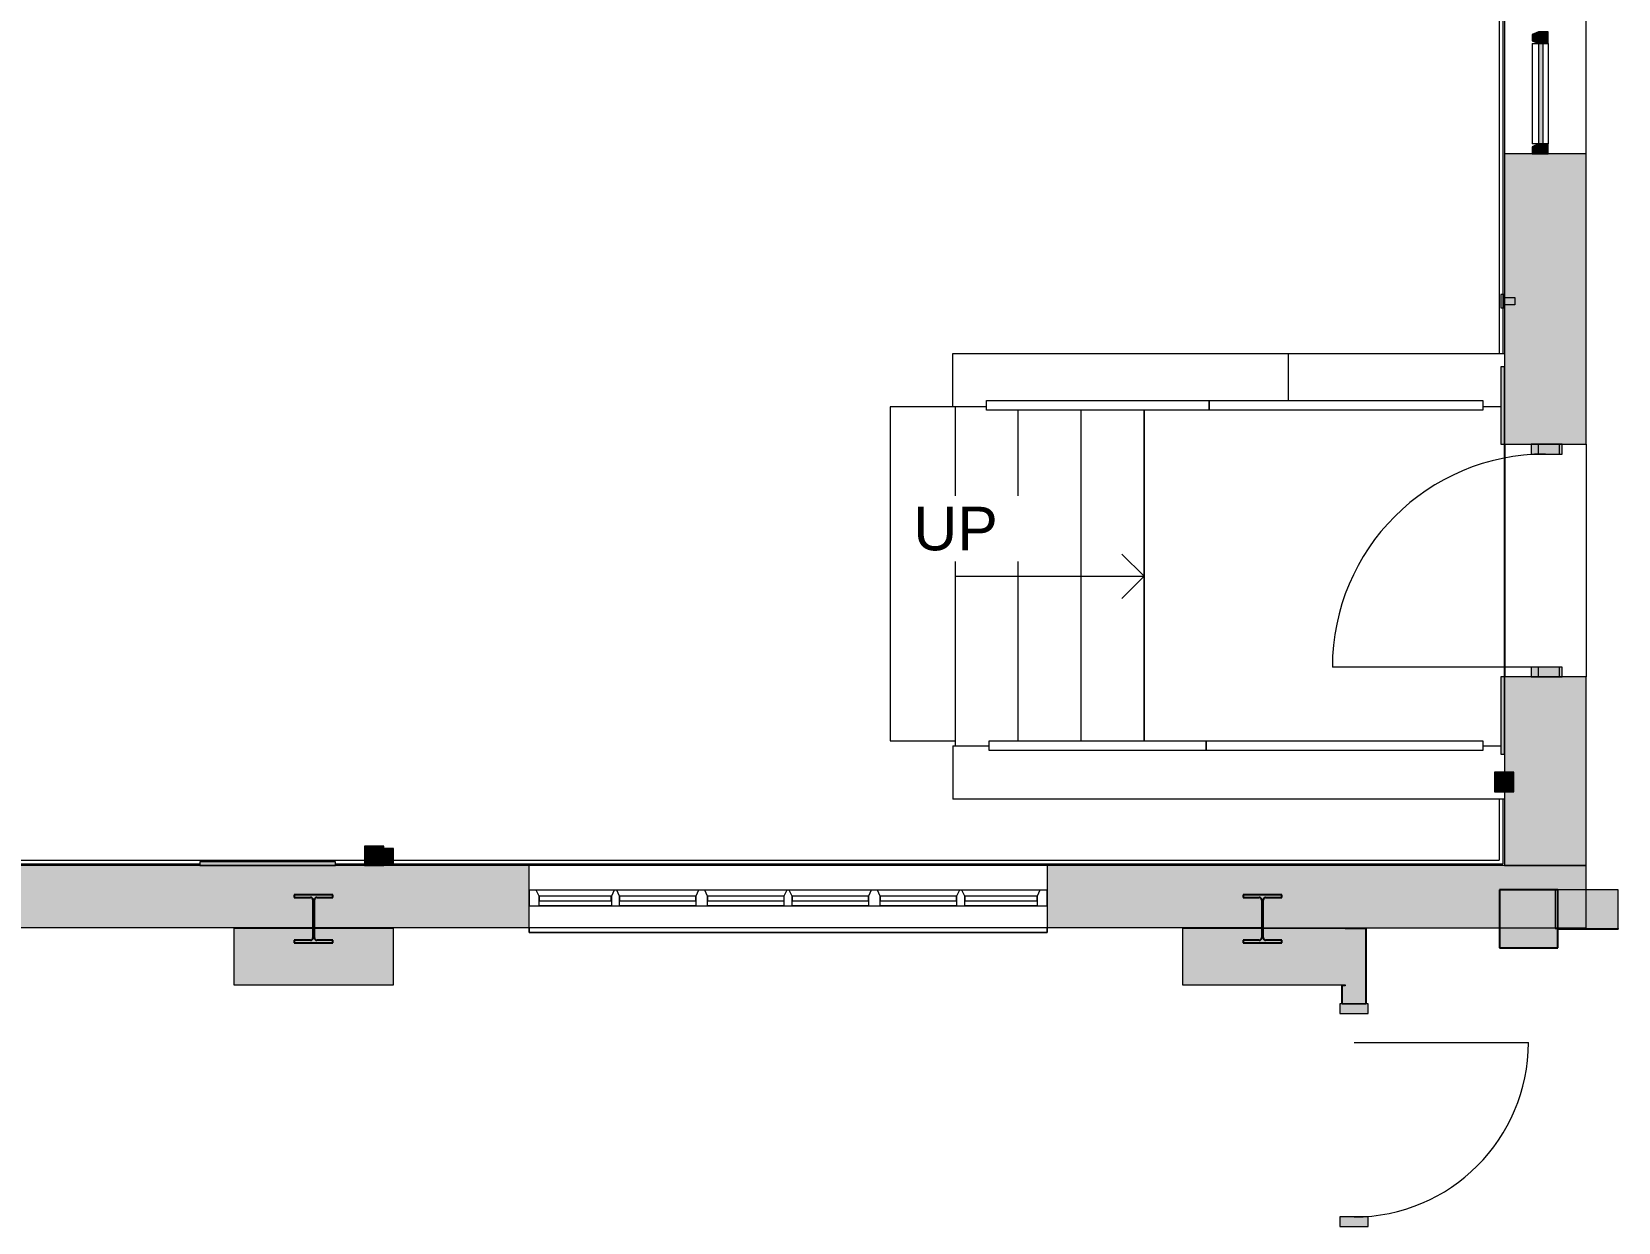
# Model space of a CAD drawing. Header units: inches. Extents: x -3803 to -1421, y -3454 to -210.
# Drawn here: x -3454.6 to -3126.9, y -2895.3 to -2649.4 of the extents above; entities that cross this region are included whole.
import ezdxf

# ---------------------------------------------------------------- set-up
doc = ezdxf.new("R2010")
doc.units = ezdxf.units.IN
doc.header["$MEASUREMENT"] = 0
for name, color, linetype, lineweight in [('A-DOOR', 31, 'Continuous', 13), ('A-FLOR', 192, 'Continuous', 13), ('A-GENM', 13, 'Continuous', 9), ('A-GLAZ-CURT', 52, 'Continuous', 13), ('A-GLAZ-CWMG', 51, 'Continuous', 13), ('A-WALL', 113, 'Continuous', 13), ('A-WALL-PATT', 111, 'Continuous', 13), ('E-SERT', 181, 'Continuous', 13), ('I-WALL', 2, 'Continuous', 13), ('Q-CASE', 31, 'Continuous', 13), ('S-COLS', 52, 'Continuous', 13), ('S-STRS', 31, 'Continuous', 13), ('S-STRS-ANNO', 31, 'Continuous', 13), ('S-STRS-TEXT', 31, 'Continuous', 13)]:
    doc.layers.add(name, color=color, linetype=linetype, lineweight=lineweight)
doc.styles.add('Arial', font='arial.ttf', dxfattribs={"height": 9})

# ---------------------------------------------------------------- blocks, each defined once
blk = doc.blocks.new('_STL - Column - W Shape - 2017v1 - W10x39-1684904-DIMENSION PLAN - LEVEL 2 _579_ - 2__ - CAD')
at = {"layer": 'S-COLS'}
blk.add_hatch(color=130, dxfattribs=at).paths.add_polyline_path([(-4, -4.96), (3.99, -4.96), (3.99, -4.43), (0.66, -4.43), (0.31, -4.28), (0.16, -3.93), (0.16, 3.93), (0.31, 4.28), (0.66, 4.43), (3.99, 4.43), (3.99, 4.96), (-4, 4.96), (-4, 4.43), (-0.66, 4.43), (-0.31, 4.28), (-0.16, 3.93), (-0.16, -3.93), (-0.31, -4.28), (-0.66, -4.43), (-4, -4.43)], flags=0)
at = {"layer": 'S-COLS', "color": 253, "lineweight": 25}
for p, q in [((3.99, 4.96), (-4, 4.96)), ((-4, 4.96), (-4, 4.43)), ((-4, 4.43), (-0.66, 4.43)), ((-0.16, 3.93), (-0.16, -3.93)), ((0.16, -3.93), (0.16, 3.93)), ((0.66, 4.43), (3.99, 4.43)), ((3.99, 4.43), (3.99, 4.96)), ((-0.66, -4.43), (-4, -4.43)), ((-4, -4.43), (-4, -4.96)), ((-4, -4.96), (3.99, -4.96)), ((3.99, -4.43), (0.66, -4.43)), ((3.99, -4.96), (3.99, -4.43))]:
    blk.add_line(p, q, dxfattribs=at)
for centre, start, end in [((-0.66, 3.93), 0, 90), ((0.66, 3.93), 90, 180), ((-0.66, -3.93), 270, 0), ((0.66, -3.93), 180, 270)]:
    blk.add_arc(centre, 0.5, start, end, dxfattribs=at)
blk = doc.blocks.new('15830016-STRUCT_MARTINEZ-MOORE_CENTRAL_v2018_rvt-1-DIMENSION PLAN - LEVEL 2 _579_ - 2__ - CAD')
at = {"layer": 'S-COLS', "lineweight": 5}
blk.add_hatch(color=50, dxfattribs=at).paths.add_polyline_path([(-3139.4, -2838.64), (-3139.4, -2826.64), (-3151.4, -2826.64), (-3151.4, -2838.64), (-3150.09, -2838.64)], flags=0)
at = {"layer": 'A-FLOR', "color": 253, "lineweight": 25}
blk.add_line((-3150.4, -2734.64), (-3150.4, -2782.64), dxfattribs=at)
at = {"layer": 'S-COLS', "color": 253, "lineweight": 25}
for p, q in [((-3139.4, -2826.64), (-3151.4, -2826.64)), ((-3151.4, -2826.64), (-3151.4, -2838.64)), ((-3139.4, -2838.64), (-3139.4, -2826.64)), ((-3151.4, -2838.64), (-3139.4, -2838.64))]:
    blk.add_line(p, q, dxfattribs=at)
at = {"color": 250, "lineweight": 13}
for p in [(-3396.4, -2832.64), (-3200.4, -2832.64)]:
    blk.add_blockref('_STL - Column - W Shape - 2017v1 - W10x39-1684904-DIMENSION PLAN - LEVEL 2 _579_ - 2__ - CAD', p, dxfattribs=at)
blk = doc.blocks.new('SD_Card_Reader-BSALS - Card Reader-2172332-DIMENSION PLAN - LEVEL 2 _579_ - 2__ - CAD')
at = {"layer": 'E-SERT', "color": 53, "lineweight": 9}
for p, q in [((-3181.59, -2903.27), (-3182.34, -2903.27)), ((-3182.34, -2903.27), (-3182.34, -2906.02)), ((-3181.59, -2906.02), (-3181.59, -2903.27)), ((-3182.34, -2906.02), (-3181.59, -2906.02)), ((-3181.59, -2903.89), (-3179.47, -2903.89)), ((-3179.47, -2905.39), (-3181.59, -2905.39)), ((-3179.47, -2903.89), (-3179.47, -2905.39))]:
    blk.add_line(p, q, dxfattribs=at)
blk = doc.blocks.new('15830016-ELEC_BSALS_CENTRAL_v2018_rvt-1-DIMENSION PLAN - LEVEL 2 _579_ - 2__ - CAD')
at = {"color": 250, "lineweight": 9}
blk.add_blockref('SD_Card_Reader-BSALS - Card Reader-2172332-DIMENSION PLAN - LEVEL 2 _579_ - 2__ - CAD', (31.2, 199.56), dxfattribs=at)
blk = doc.blocks.new('Basic Wall _ B3-4 7_8_-BSALS - ___-3567761-DIMENSION PLAN - LEVEL 2 _579_ - 2__ - CAD')
at = {"layer": 'I-WALL', "lineweight": 20}
for p, q in [((-3184.03, -2846.46), (-3183.9, -2846.46)), ((-3184.03, -2850.21), (-3184.03, -2846.46)), ((-3184.03, -2958.21), (-3184.03, -2910.21)), ((-3184.03, -3045.33), (-3184.03, -3018.21)), ((-3183.9, -3045.33), (-3184.03, -3045.33))]:
    blk.add_line(p, q, dxfattribs=at)
blk = doc.blocks.new('Basic Wall _ B3-4 7_8_-BSALS - ___-3567760-DIMENSION PLAN - LEVEL 2 _579_ - 2__ - CAD')
at = {"layer": 'I-WALL', "lineweight": 20}
for p, q in [((-3178.9, -2850.21), (-3178.9, -2846.46)), ((-3178.9, -2922.21), (-3178.9, -2910.21)), ((-3178.9, -2958.21), (-3178.9, -2946.21)), ((-3178.9, -3039.52), (-3178.9, -3018.21))]:
    blk.add_line(p, q, dxfattribs=at)
blk = doc.blocks.new('level 2 - band2 - level 2 - band-474741-DIMENSION PLAN - LEVEL 2 _579_ - 2__ - CAD')
at = {"layer": 'A-WALL', "lineweight": 20}
for p, q in [((-3151.52, -2463.64), (-3151.52, -2715.9)), ((-3150.77, -2602.64), (-3150.77, -2715.9)), ((-3151.52, -2807.9), (-3151.52, -2820.52)), ((-3150.77, -2807.9), (-3150.77, -2821.27)), ((-3464.52, -2820.52), (-3385.9, -2820.52)), ((-3464.52, -2821.27), (-3419.9, -2821.27)), ((-3391.9, -2821.27), (-3385.9, -2821.27)), ((-3381.9, -2821.27), (-3150.77, -2821.27)), ((-3379.9, -2820.52), (-3151.52, -2820.52))]:
    blk.add_line(p, q, dxfattribs=at)
blk = doc.blocks.new('leader 2 - leader 1-485766-DIMENSION PLAN - LEVEL 2 _579_ - 2__ - CAD')
at = {"layer": 'A-WALL', "lineweight": 20}
blk.add_hatch(color=10, dxfattribs=at).paths.add_polyline_path([(-3379.9, -2821.14), (-3379.9, -2818.14), (-3383.9, -2818.14), (-3383.9, -2821.14)], flags=0)
for p, q in [((-3379.9, -2818.14), (-3383.9, -2818.14)), ((-3383.9, -2818.14), (-3383.9, -2821.14)), ((-3379.9, -2821.14), (-3379.9, -2818.14)), ((-3383.9, -2821.14), (-3379.9, -2821.14))]:
    blk.add_line(p, q, dxfattribs=at)
blk = doc.blocks.new('coin 27 - coin 1-486097-DIMENSION PLAN - LEVEL 2 _579_ - 2__ - CAD')
at = {"layer": 'A-WALL-PATT', "lineweight": 20}
blk.add_hatch(color=10, dxfattribs=at).paths.add_polyline_path([(-1804.9, -2821.64), (-1804.9, -2820.89), (-1832.9, -2820.89), (-1832.9, -2821.64)], flags=0)
at = {"layer": 'A-WALL', "lineweight": 20}
for p, q in [((-1832.9, -2820.89), (-1832.9, -2821.64)), ((-1804.9, -2820.89), (-1832.9, -2820.89)), ((-1832.9, -2821.64), (-1804.9, -2821.64)), ((-1804.9, -2821.64), (-1804.9, -2820.89))]:
    blk.add_line(p, q, dxfattribs=at)
blk = doc.blocks.new('Door-A1_3-Curtain_Wall-_only works in CW_-BSALS - Door-J1_4-Wide_Stile-BSALS-383295-DIMENSION PLAN - LEVEL 2 _579_ - 2__ - CAD')
at = {"layer": 'A-DOOR', "lineweight": 20}
blk.add_line((22, 0), (22, -44), dxfattribs=at)
at = {"layer": 'A-DOOR', "lineweight": 9}
blk.add_arc((22, 0), 44, 180, 270, dxfattribs=at)
blk = doc.blocks.new('Rectangular Mullion - 2_ x 5_ Rectangular-383246-DIMENSION PLAN - LEVEL 2 _579_ - 2__ - CAD')
at = {"layer": 'A-GLAZ-CWMG', "lineweight": 9}
blk.add_hatch(color=90, dxfattribs=at).paths.add_polyline_path([(-2, 3.5), (0, 3.5), (0, -1.5), (-2, -1.5)], flags=0)
at = {"layer": 'A-GLAZ-CWMG', "lineweight": 20}
for p, q in [((-2, 3.5), (0, 3.5)), ((-2, -1.5), (-2, 3.5)), ((0, 3.5), (0, -1.5)), ((0, -1.5), (-2, -1.5))]:
    blk.add_line(p, q, dxfattribs=at)
blk = doc.blocks.new('Rectangular Mullion - 2_ x 5_ Rectangular-383248-DIMENSION PLAN - LEVEL 2 _579_ - 2__ - CAD')
at = {"layer": 'A-GLAZ-CWMG', "lineweight": 9}
blk.add_hatch(color=90, dxfattribs=at).paths.add_polyline_path([(0, 3.5), (-2, 3.5), (-2, -1.5), (0, -1.5)], flags=0)
at = {"layer": 'A-GLAZ-CWMG', "lineweight": 20}
for p, q in [((0, 3.5), (-2, 3.5)), ((-2, 3.5), (-2, -1.5)), ((0, -1.5), (0, 3.5)), ((-2, -1.5), (0, -1.5))]:
    blk.add_line(p, q, dxfattribs=at)
blk = doc.blocks.new('Walls 32 - Walls 5-486958-DIMENSION PLAN - LEVEL 2 _579_ - 2__ - CAD')
at = {"layer": 'A-WALL-PATT', "lineweight": 20}
h = blk.add_hatch(color=10, dxfattribs=at)
h.paths.add_polyline_path([(-3150.4, -2798.64), (-3150.4, -2782.64), (-3151.15, -2782.64), (-3151.15, -2798.64)], flags=0)
h.paths.add_polyline_path([(-3151.15, -2734.64), (-3150.4, -2734.64), (-3150.4, -2718.64), (-3151.15, -2718.64)], flags=0)
at = {"layer": 'A-WALL', "lineweight": 20}
for p, q in [((-3150.4, -2718.64), (-3151.15, -2718.64)), ((-3151.15, -2718.64), (-3151.15, -2734.64)), ((-3150.4, -2734.64), (-3150.4, -2718.64)), ((-3151.15, -2734.64), (-3150.4, -2734.64)), ((-3150.4, -2782.64), (-3151.15, -2782.64)), ((-3151.15, -2782.64), (-3151.15, -2798.64)), ((-3150.4, -2798.64), (-3150.4, -2782.64)), ((-3151.15, -2798.64), (-3150.4, -2798.64))]:
    blk.add_line(p, q, dxfattribs=at)
blk = doc.blocks.new('System Panel - Winco Glass-383301-DIMENSION PLAN - LEVEL 2 _579_ - 2__ - CAD')
at = {"layer": 'A-GLAZ-CURT', "lineweight": 9}
blk.add_hatch(color=90, dxfattribs=at).paths.add_polyline_path([(-10.359375, -1), (10.359375, -1), (10.359375, 0), (-10.359375, 0)], flags=0)
at = {"layer": 'A-GLAZ-CURT', "lineweight": 20}
for p, q in [((10.359375, 0), (-10.359375, 0)), ((-10.359375, 0), (-10.359375, -1)), ((10.359375, -1), (10.359375, 0)), ((-10.359375, -1), (10.359375, -1))]:
    blk.add_line(p, q, dxfattribs=at)
blk = doc.blocks.new('Rectangular Mullion - Winco Accent Full_Right-Large-V5-DIMENSION PLAN - LEVEL 2 _579_ - 2__ - CAD')
at = {"layer": 'A-GLAZ-CWMG', "lineweight": 9}
for p, q in [((-3144.65, -2651.86), (-3143.4, -2651.86)), ((-3144.65, -2651.86), (-3144.65, -2672.58)), ((-3141.4, -2651.86), (-3141.4, -2672.58)), ((-3143.4, -2672.58), (-3144.65, -2672.58))]:
    blk.add_line(p, q, dxfattribs=at)
blk = doc.blocks.new('Rectangular Mullion - Winco Accent Full-Large-383306-DIMENSION PLAN - LEVEL 2 _579_ - 2__ - CAD')
at = {"layer": 'A-GLAZ-CWMG', "lineweight": 9}
blk.add_hatch(color=90, dxfattribs=at).paths.add_polyline_path([(-1.22, 2), (1.22, 2), (1.22, 0), (0.64, -1.25), (-0.64, -1.25), (-1.22, 0)], flags=0)
at = {"layer": 'A-GLAZ-CWMG', "lineweight": 20}
for p, q in [((-1.22, 2), (1.22, 2)), ((-1.22, 0), (-1.22, 2)), ((-0.64, -1.25), (-1.22, 0)), ((1.22, 0), (0.64, -1.25)), ((1.22, 2), (1.22, 0)), ((0.64, -1.25), (-0.64, -1.25))]:
    blk.add_line(p, q, dxfattribs=at)
blk = doc.blocks.new('Rectangular Mullion - 2 x 6 interior mullion-383861-DIMENSION PLAN - LEVEL 2 _579_ - 2__ - CAD')
at = {"layer": 'A-GLAZ-CWMG', "lineweight": 9}
blk.add_hatch(color=90, dxfattribs=at).paths.add_polyline_path([(-2, 2.9375), (0, 2.9375), (0, -2.9375), (-2, -2.9375)], flags=0)
at = {"layer": 'A-GLAZ-CWMG', "lineweight": 20}
for p, q in [((-2, 2.9375), (0, 2.9375)), ((-2, -2.9375), (-2, 2.9375)), ((0, 2.9375), (0, -2.9375)), ((0, -2.9375), (-2, -2.9375))]:
    blk.add_line(p, q, dxfattribs=at)
blk = doc.blocks.new('Door-J1_4-Curtain_Wall-_only works in CW_-BSALS1 - Door-J1_4-Wide_Stile-BSALS-2172145-DIMENSION PLAN - LEVEL 2 _579_ - 2__ - CAD')
at = {"layer": 'A-DOOR', "lineweight": 20}
blk.add_line((15, 0), (15, -36), dxfattribs=at)
at = {"layer": 'A-DOOR', "lineweight": 9}
blk.add_arc((15, 0), 36, 180, 270, dxfattribs=at)
blk = doc.blocks.new('Rectangular Mullion - 2 x 6 interior mullion-383792-DIMENSION PLAN - LEVEL 2 _579_ - 2__ - CAD')
at = {"layer": 'A-GLAZ-CWMG', "lineweight": 9}
blk.add_hatch(color=90, dxfattribs=at).paths.add_polyline_path([(-1, 2.9375), (1, 2.9375), (1, -2.9375), (-1, -2.9375)], flags=0)
at = {"layer": 'A-GLAZ-CWMG', "lineweight": 20}
for p, q in [((-1, 2.9375), (1, 2.9375)), ((-1, -2.9375), (-1, 2.9375)), ((1, 2.9375), (1, -2.9375)), ((1, -2.9375), (-1, -2.9375))]:
    blk.add_line(p, q, dxfattribs=at)
blk = doc.blocks.new('Rectangular Mullion - Winco Accent Full_Left-Large-384324-DIMENSION PLAN - LEVEL 2 _579_ - 2__ - CAD')
at = {"layer": 'A-GLAZ-CWMG', "lineweight": 9}
blk.add_hatch(color=90, dxfattribs=at).paths.add_polyline_path([(0, -2), (-2.06, -2), (-2.06, 0), (-1.48, 1.25), (0, 1.25)], flags=0)
at = {"layer": 'A-GLAZ-CWMG', "lineweight": 20}
for p, q in [((-2.06, 0), (-1.48, 1.25)), ((-2.06, -2), (-2.06, 0)), ((-1.48, 1.25), (0, 1.25)), ((0, 1.25), (0, -2)), ((0, -2), (-2.06, -2))]:
    blk.add_line(p, q, dxfattribs=at)
blk = doc.blocks.new('Basic Wall _ A3-4 1_4_-BSALS - ___-3569735-DIMENSION PLAN - LEVEL 2 _579_ - 2__ - CAD')
at = {"layer": 'I-WALL', "lineweight": 20}
for p, q in [((-3179.03, -2834.7), (-3178.9, -2834.7)), ((-3178.9, -2846.46), (-3178.9, -2834.7)), ((-3178.9, -2846.46), (-3179.03, -2846.46))]:
    blk.add_line(p, q, dxfattribs=at)
blk = doc.blocks.new('Basic Wall _ M8-8_masonry-BSALS - ___-3776941-DIMENSION PLAN - LEVEL 2 _579_ - 2__ - CAD')
at = {"layer": 'I-WALL', "lineweight": 20}
for p in [(-3139.4, -2834.77), (-3126.9, -2834.64)]:
    blk.add_line(p, (-3126.9, -2834.77), dxfattribs=at)
blk = doc.blocks.new('Rectangular Mullion - 2 x 6 interior mullion-383780-DIMENSION PLAN - LEVEL 2 _579_ - 2__ - CAD')
at = {"layer": 'A-GLAZ-CWMG', "lineweight": 9}
blk.add_hatch(color=90, dxfattribs=at).paths.add_polyline_path([(0, -2.9375), (-2, -2.9375), (-2, 2.9375), (0, 2.9375)], flags=0)
at = {"layer": 'A-GLAZ-CWMG', "lineweight": 20}
for p, q in [((-2, 2.9375), (0, 2.9375)), ((-2, -2.9375), (-2, 2.9375)), ((0, 2.9375), (0, -2.9375)), ((0, -2.9375), (-2, -2.9375))]:
    blk.add_line(p, q, dxfattribs=at)
blk = doc.blocks.new('Rectangular Mullion - 2 x 6 interior mullion-383777-DIMENSION PLAN - LEVEL 2 _579_ - 2__ - CAD')
at = {"layer": 'A-GLAZ-CWMG', "lineweight": 9}
blk.add_hatch(color=90, dxfattribs=at).paths.add_polyline_path([(0, -2.9375), (0, 2.9375), (-2, 2.9375), (-2, -2.9375)], flags=0)
at = {"layer": 'A-GLAZ-CWMG', "lineweight": 20}
for p, q in [((0, 2.9375), (-2, 2.9375)), ((-2, 2.9375), (-2, -2.9375)), ((0, -2.9375), (0, 2.9375)), ((-2, -2.9375), (0, -2.9375))]:
    blk.add_line(p, q, dxfattribs=at)
blk = doc.blocks.new('Casework 56 - Casework 1-549904-DIMENSION PLAN - LEVEL 2 _579_ - 2__ - CAD')
at = {"layer": 'Q-CASE', "lineweight": 20}
for p, q in [((-3351.9, -2829.96), (-3349.83, -2829.96)), ((-3349.83, -2829.96), (-3334.91, -2829.96)), ((-3334.91, -2829.96), (-3333.22, -2829.96)), ((-3333.22, -2829.96), (-3317.45, -2829.96)), ((-3317.45, -2829.96), (-3315.01, -2829.96)), ((-3315.01, -2829.96), (-3299.24, -2829.96)), ((-3299.24, -2829.96), (-3297.55, -2829.96)), ((-3297.55, -2829.96), (-3281.78, -2829.96)), ((-3281.78, -2829.96), (-3279.34, -2829.96)), ((-3279.34, -2829.96), (-3263.57, -2829.96)), ((-3263.57, -2829.96), (-3261.89, -2829.96)), ((-3261.89, -2829.96), (-3246.96, -2829.96)), ((-3246.96, -2829.96), (-3244.9, -2829.96)), ((-3351.9, -2834.52), (-3351.9, -2835.46)), ((-3351.9, -2835.46), (-3351.9, -2834.52)), ((-3244.9, -2835.46), (-3244.9, -2834.52)), ((-3244.9, -2834.52), (-3244.9, -2835.46)), ((-3351.9, -2835.46), (-3244.9, -2835.46)), ((-3244.9, -2835.46), (-3351.9, -2835.46))]:
    blk.add_line(p, q, dxfattribs=at)
blk = doc.blocks.new('Rectangular Mullion - 1_ H Guardrail Cap _mesh_-387205-DIMENSION PLAN - LEVEL 2 _579_ - 2__ - CAD')
at = {"layer": 'A-GLAZ-CWMG', "lineweight": 9}
for p, q in [((-3212.02, -2795.89), (-3154.86, -2795.89)), ((-3212.02, -2795.89), (-3212.02, -2797.89)), ((-3154.86, -2797.89), (-3212.02, -2797.89)), ((-3154.86, -2795.89), (-3154.86, -2797.89))]:
    blk.add_line(p, q, dxfattribs=at)
blk = doc.blocks.new('Rectangular Mullion - 1_ H Guardrail Cap _mesh_-387206-DIMENSION PLAN - LEVEL 2 _579_ - 2__ - CAD')
at = {"layer": 'A-GLAZ-CWMG', "lineweight": 9}
for p, q in [((-3256.86, -2797.89), (-3256.86, -2795.89)), ((-3256.86, -2795.89), (-3212.02, -2795.89)), ((-3212.02, -2797.89), (-3256.86, -2797.89)), ((-3212.02, -2797.89), (-3212.02, -2795.89))]:
    blk.add_line(p, q, dxfattribs=at)
blk = doc.blocks.new('Rectangular Mullion - 1_ H Guardrail Cap _mesh_-387208-DIMENSION PLAN - LEVEL 2 _579_ - 2__ - CAD')
at = {"layer": 'A-GLAZ-CWMG', "lineweight": 9}
for p, q in [((-3211.42, -2725.61), (-3154.86, -2725.61)), ((-3211.42, -2725.61), (-3211.42, -2727.61)), ((-3154.86, -2725.61), (-3154.86, -2727.61)), ((-3154.86, -2727.61), (-3211.42, -2727.61))]:
    blk.add_line(p, q, dxfattribs=at)
blk = doc.blocks.new('Rectangular Mullion - 1_ H Guardrail Cap _mesh_-387209-DIMENSION PLAN - LEVEL 2 _579_ - 2__ - CAD')
at = {"layer": 'A-GLAZ-CWMG', "lineweight": 9}
for p, q in [((-3257.4, -2727.61), (-3257.4, -2725.61)), ((-3257.4, -2725.61), (-3211.42, -2725.61)), ((-3211.42, -2727.61), (-3211.42, -2725.61)), ((-3211.42, -2727.61), (-3257.4, -2727.61))]:
    blk.add_line(p, q, dxfattribs=at)
blk = doc.blocks.new('System Panel - Winco Glass-V54-DIMENSION PLAN - LEVEL 2 _579_ - 2__ - CAD')
at = {"layer": 'A-GLAZ-CURT', "lineweight": 20}
for p, q in [((7.46, 0), (-7.46, 0)), ((-7.46, 0), (-7.46, -1)), ((-7.46, -1), (7.46, -1)), ((7.46, -1), (7.46, 0))]:
    blk.add_line(p, q, dxfattribs=at)
blk = doc.blocks.new('System Panel - Winco Glass-V55-DIMENSION PLAN - LEVEL 2 _579_ - 2__ - CAD')
at = {"layer": 'A-GLAZ-CURT', "lineweight": 20}
for p, q in [((7.89, 0), (-7.89, 0)), ((-7.89, 0), (-7.89, -1)), ((7.89, -1), (7.89, 0)), ((-7.89, -1), (7.89, -1))]:
    blk.add_line(p, q, dxfattribs=at)
blk = doc.blocks.new('Rectangular Mullion - Winco Accent Full-Large-V56-DIMENSION PLAN - LEVEL 2 _579_ - 2__ - CAD')
at = {"layer": 'A-GLAZ-CWMG', "lineweight": 20}
for p, q in [((-1.22, 2), (1.22, 2)), ((-1.22, 0), (-1.22, 2)), ((-0.64, -1.25), (-1.22, 0)), ((1.22, 0), (0.64, -1.25)), ((1.22, 2), (1.22, 0)), ((0.64, -1.25), (-0.64, -1.25))]:
    blk.add_line(p, q, dxfattribs=at)
blk = doc.blocks.new('Rectangular Mullion - Winco Accent Full-V57-DIMENSION PLAN - LEVEL 2 _579_ - 2__ - CAD')
at = {"layer": 'A-GLAZ-CWMG', "lineweight": 20}
for p, q in [((-0.84, 2), (0.84, 2)), ((-0.84, 0), (-0.84, 2)), ((-0.26, -1.25), (-0.84, 0)), ((0.84, 0), (0.26, -1.25)), ((0.84, 2), (0.84, 0)), ((0.26, -1.25), (-0.26, -1.25))]:
    blk.add_line(p, q, dxfattribs=at)
blk = doc.blocks.new('Rectangular Mullion - Winco Accent Full_Right-Large-V58-DIMENSION PLAN - LEVEL 2 _579_ - 2__ - CAD')
at = {"layer": 'A-GLAZ-CWMG', "lineweight": 20}
for p, q in [((0, 2), (-2.06, 2)), ((-2.06, 2), (-2.06, 0)), ((-2.06, 0), (-1.48, -1.25)), ((0, -1.25), (0, 2)), ((-1.48, -1.25), (0, -1.25))]:
    blk.add_line(p, q, dxfattribs=at)
blk = doc.blocks.new('Rectangular Mullion - Winco Accent Full_Left-Large-V59-DIMENSION PLAN - LEVEL 2 _579_ - 2__ - CAD')
at = {"layer": 'A-GLAZ-CWMG', "lineweight": 20}
for p, q in [((-2.06, 0), (-2.06, 2)), ((-2.06, 2), (0, 2)), ((-1.48, -1.25), (-2.06, 0)), ((0, 2), (0, -1.25)), ((0, -1.25), (-1.48, -1.25))]:
    blk.add_line(p, q, dxfattribs=at)
blk = doc.blocks.new('Rectangular Mullion - Winco Accent Full_Right-Large-V60-DIMENSION PLAN - LEVEL 2 _579_ - 2__ - CAD')
at = {"layer": 'A-GLAZ-CWMG', "lineweight": 9}
for p, q in [((-3246.38, -2826.71), (-3262.47, -2826.71)), ((-3246.96, -2829.96), (-3261.89, -2829.96))]:
    blk.add_line(p, q, dxfattribs=at)
blk = doc.blocks.new('Rectangular Mullion - Winco Accent Full_Right-Large-V61-DIMENSION PLAN - LEVEL 2 _579_ - 2__ - CAD')
at = {"layer": 'A-GLAZ-CWMG', "lineweight": 9}
for p, q in [((-3281.2, -2826.71), (-3298.13, -2826.71)), ((-3281.78, -2829.96), (-3297.55, -2829.96))]:
    blk.add_line(p, q, dxfattribs=at)
blk = doc.blocks.new('Rectangular Mullion - Winco Accent Full_Right-Large-V62-DIMENSION PLAN - LEVEL 2 _579_ - 2__ - CAD')
at = {"layer": 'A-GLAZ-CWMG', "lineweight": 9}
for p, q in [((-3298.66, -2826.71), (-3315.59, -2826.71)), ((-3299.24, -2829.96), (-3315.01, -2829.96))]:
    blk.add_line(p, q, dxfattribs=at)
blk = doc.blocks.new('Rectangular Mullion - Winco Accent Full_Right-Large-V63-DIMENSION PLAN - LEVEL 2 _579_ - 2__ - CAD')
at = {"layer": 'A-GLAZ-CWMG', "lineweight": 9}
for p, q in [((-3334.32, -2826.71), (-3350.42, -2826.71)), ((-3334.91, -2829.96), (-3349.83, -2829.96))]:
    blk.add_line(p, q, dxfattribs=at)
blk = doc.blocks.new('Down Spouts3 - Down Spouts-4005655-DIMENSION PLAN - LEVEL 2 _579_ - 2__ - CAD')
at = {"layer": 'A-GENM'}
for points in [[(-3152.44, -2806.38), (-3148.44, -2806.38), (-3148.44, -2802.38), (-3152.44, -2802.38)], [(-3381.9, -2821.64), (-3381.9, -2817.64), (-3385.9, -2817.64), (-3385.9, -2821.64)]]:
    blk.add_hatch(color=90, dxfattribs=at).paths.add_polyline_path(points, flags=0)
for p, q in [((-3148.44, -2802.38), (-3152.44, -2802.38)), ((-3152.44, -2802.38), (-3152.44, -2806.38)), ((-3148.44, -2806.38), (-3148.44, -2802.38)), ((-3152.44, -2806.38), (-3148.44, -2806.38)), ((-3381.9, -2817.64), (-3385.9, -2817.64)), ((-3385.9, -2817.64), (-3385.9, -2821.64)), ((-3381.9, -2821.64), (-3381.9, -2817.64)), ((-3385.9, -2821.64), (-3381.9, -2821.64))]:
    blk.add_line(p, q, dxfattribs=at)

msp = doc.modelspace()

# ---------------------------------------------------------------- hatches: boundary and pattern name
at = {"layer": 'A-WALL-PATT', "lineweight": 20}
h = msp.add_hatch(color=10, dxfattribs=at)
h.paths.add_polyline_path([(-3150.09, -2821.64), (-3133.52, -2821.64), (-3133.52, -2782.64), (-3150.4, -2782.64), (-3150.4, -2821.64)], flags=0)
h.paths.add_polyline_path([(-3150.4, -2734.64), (-3133.52, -2734.64), (-3133.52, -2674.64), (-3150.4, -2674.64), (-3150.4, -2675.86)], flags=0)
h.paths.add_polyline_path([(-3133.52, -2626.64), (-3133.52, -2566.64), (-3150.4, -2566.64), (-3150.4, -2626.64)], flags=0)
h.paths.add_polyline_path([(-3150.4, -2518.64), (-3133.52, -2518.64), (-3133.52, -2458.64), (-3150.4, -2458.64), (-3150.4, -2497.54)], flags=0)
h.paths.add_polyline_path([(-3150.4, -2410.64), (-3133.52, -2410.64), (-3133.52, -2371.64), (-3150.4, -2371.64), (-3150.4, -2408.38)], flags=0)
h = msp.add_hatch(color=10, dxfattribs=at)
h.paths.add_polyline_path([(-3396.56, -2834.52), (-3396.56, -2828.71), (-3396.7, -2828.36), (-3397.06, -2828.21), (-3400.39, -2828.21), (-3400.39, -2827.68), (-3392.4, -2827.68), (-3392.4, -2828.21), (-3395.74, -2828.21), (-3396.09, -2828.36), (-3396.24, -2828.71), (-3396.24, -2834.52), (-3351.9, -2834.52), (-3351.9, -2821.64), (-3461.4, -2821.64), (-3461.4, -2834.52), (-3396.7, -2834.52)], flags=0)
h.paths.add_polyline_path([(-3577.47, -2834.52), (-3525.4, -2834.52), (-3525.4, -2821.64), (-3577.52, -2821.64), (-3577.52, -2829.39), (-3577.47, -2829.39), (-3577.47, -2833.16)], flags=0)
h.paths.add_polyline_path([(-3150.09, -2834.52), (-3133.52, -2834.52), (-3133.52, -2821.64), (-3244.9, -2821.64), (-3244.9, -2834.52), (-3200.56, -2834.52), (-3200.56, -2828.71), (-3200.7, -2828.36), (-3201.06, -2828.21), (-3204.39, -2828.21), (-3204.39, -2827.68), (-3196.4, -2827.68), (-3196.4, -2828.21), (-3199.74, -2828.21), (-3200.09, -2828.36), (-3200.24, -2828.71), (-3200.24, -2834.52), (-3190.81, -2834.52)], flags=0)
at = {"layer": 'A-WALL-PATT', "lineweight": 5}
for points in [[(-3126.9, -2834.64), (-3126.9, -2826.64), (-3139.9, -2826.64), (-3139.9, -2834.64)], [(-3179.03, -2846.46), (-3179.03, -2834.7), (-3183.28, -2834.7), (-3183.28, -2846.46)]]:
    msp.add_hatch(color=50, dxfattribs=at).paths.add_polyline_path(points, flags=0)
at = {"layer": 'A-WALL-PATT', "lineweight": 20}
for points in [[(-3412.9, -2846.27), (-3379.9, -2846.27), (-3379.9, -2834.64), (-3396.24, -2834.64), (-3396.24, -2836.57), (-3396.09, -2836.92), (-3395.74, -2837.07), (-3392.4, -2837.07), (-3392.4, -2837.6), (-3400.39, -2837.6), (-3400.39, -2837.07), (-3397.06, -2837.07), (-3396.7, -2836.92), (-3396.56, -2836.57), (-3396.56, -2834.64), (-3412.9, -2834.64), (-3412.9, -2837.6)], [(-3216.9, -2846.27), (-3183.28, -2846.27), (-3183.28, -2834.64), (-3200.24, -2834.67), (-3200.24, -2836.57), (-3200.09, -2836.92), (-3199.74, -2837.07), (-3196.4, -2837.07), (-3196.4, -2837.6), (-3204.39, -2837.6), (-3204.39, -2837.07), (-3201.06, -2837.07), (-3200.7, -2836.92), (-3200.56, -2836.57), (-3200.56, -2834.64), (-3216.9, -2834.64), (-3216.9, -2837.6)]]:
    msp.add_hatch(color=10, dxfattribs=at).paths.add_polyline_path(points, flags=0)
at = {"layer": 'A-WALL-PATT', "lineweight": 5}
h = msp.add_hatch(color=50, dxfattribs=at)
h.paths.add_polyline_path([(-3179.03, -3045.33), (-3179.03, -3018.21), (-3183.9, -3018.21), (-3183.9, -3045.33)], flags=0)
h.paths.add_polyline_path([(-3183.9, -2958.21), (-3179.03, -2958.21), (-3179.03, -2910.21), (-3183.9, -2910.21), (-3183.9, -2946.21)], flags=0)
h.paths.add_polyline_path([(-3179.03, -2850.21), (-3179.03, -2846.46), (-3183.9, -2846.46), (-3183.9, -2850.21)], flags=0)

# ---------------------------------------------------------------- linework, layer by layer
at = {"layer": 'A-FLOR', "lineweight": 20}
for p, q in [((-3264.33, -2726.9), (-3277.33, -2726.9)), ((-3277.33, -2726.9), (-3277.33, -2795.89)), ((-3224.83, -2727.61), (-3224.83, -2795.89)), ((-3133.52, -2734.64), (-3133.52, -2782.64)), ((-3277.33, -2795.89), (-3263.83, -2795.89))]:
    msp.add_line(p, q, dxfattribs=at)
at = {"layer": 'A-WALL', "lineweight": 20}
for p, q in [((-3150.4, -2371.64), (-3150.4, -2734.64)), ((-3133.52, -2734.64), (-3133.52, -2458.64)), ((-3133.52, -2674.64), (-3150.4, -2674.64)), ((-3264.33, -2715.9), (-3150.4, -2715.9)), ((-3264.33, -2726.9), (-3264.33, -2715.9)), ((-3195.1, -2715.9), (-3195.1, -2725.61)), ((-3257.4, -2726.9), (-3264.33, -2726.9)), ((-3151.15, -2726.9), (-3154.86, -2726.9)), ((-3150.4, -2734.64), (-3133.52, -2734.64)), ((-3133.52, -2782.64), (-3150.4, -2782.64)), ((-3150.4, -2782.64), (-3150.4, -2821.64)), ((-3133.52, -2834.52), (-3133.52, -2782.64)), ((-3264.33, -2796.9), (-3256.86, -2796.9)), ((-3264.33, -2796.9), (-3264.33, -2807.9)), ((-3154.86, -2796.9), (-3151.15, -2796.9)), ((-3150.4, -2807.9), (-3264.33, -2807.9)), ((-3133.52, -2821.64), (-3590.4, -2821.64)), ((-3351.9, -2834.52), (-3351.9, -2821.64)), ((-3244.9, -2821.64), (-3244.9, -2834.52)), ((-3150.4, -2821.64), (-3133.52, -2821.64)), ((-3396.56, -2834.52), (-3577.47, -2834.52)), ((-3200.56, -2834.52), (-3396.24, -2834.52)), ((-3200.24, -2834.52), (-3133.52, -2834.52))]:
    msp.add_line(p, q, dxfattribs=at)
at = {"layer": 'I-WALL', "lineweight": 20}
for p, q in [((-3126.9, -2826.64), (-3139.9, -2826.64)), ((-3139.9, -2826.64), (-3139.9, -2834.64)), ((-3126.9, -2834.64), (-3126.9, -2826.64)), ((-3396.56, -2834.64), (-3412.9, -2834.64)), ((-3412.9, -2834.64), (-3412.9, -2846.27)), ((-3379.9, -2834.64), (-3396.24, -2834.64)), ((-3379.9, -2846.27), (-3379.9, -2834.64)), ((-3200.56, -2834.64), (-3216.9, -2834.64)), ((-3216.9, -2834.64), (-3216.9, -2846.27)), ((-3183.28, -2834.64), (-3200.24, -2834.64)), ((-3183.28, -2834.7), (-3183.28, -2834.64)), ((-3179.03, -2834.7), (-3183.28, -2834.7)), ((-3179.03, -2850.21), (-3179.03, -2834.7)), ((-3139.9, -2834.64), (-3126.9, -2834.64)), ((-3412.9, -2846.27), (-3379.9, -2846.27)), ((-3216.9, -2846.27), (-3183.28, -2846.27)), ((-3183.9, -2846.46), (-3183.9, -2850.21)), ((-3183.28, -2846.46), (-3183.9, -2846.46)), ((-3183.28, -2846.27), (-3183.28, -2846.46)), ((-3183.9, -2850.21), (-3179.03, -2850.21))]:
    msp.add_line(p, q, dxfattribs=at)
at = {"layer": 'S-STRS', "lineweight": 9}
for p, q in [((-3263.83, -2796.9), (-3263.83, -2726.9)), ((-3250.83, -2795.89), (-3250.83, -2727.61)), ((-3237.83, -2795.89), (-3237.83, -2727.61)), ((-3224.83, -2795.89), (-3224.83, -2727.61))]:
    msp.add_line(p, q, dxfattribs=at)
at = {"layer": 'S-STRS-ANNO', "lineweight": 9}
for p in [(-3229.43, -2757.3), (-3263.83, -2761.9), (-3229.43, -2766.49)]:
    msp.add_line(p, (-3224.83, -2761.9), dxfattribs=at)

# ---------------------------------------------------------------- block references
at = {"lineweight": 5}
for name in ['15830016-STRUCT_MARTINEZ-MOORE_CENTRAL_v2018_rvt-1-DIMENSION PLAN - LEVEL 2 _579_ - 2__ - CAD', '15830016-ELEC_BSALS_CENTRAL_v2018_rvt-1-DIMENSION PLAN - LEVEL 2 _579_ - 2__ - CAD']:
    msp.add_blockref(name, (0, 0), dxfattribs=at)
at = {"layer": 'A-DOOR', "lineweight": 20}
for name, p, rotation in [('Door-A1_3-Curtain_Wall-_only works in CW_-BSALS - Door-J1_4-Wide_Stile-BSALS-383295-DIMENSION PLAN - LEVEL 2 _579_ - 2__ - CAD', (-3141.96, -2758.64), 270), ('Door-J1_4-Curtain_Wall-_only works in CW_-BSALS1 - Door-J1_4-Wide_Stile-BSALS-2172145-DIMENSION PLAN - LEVEL 2 _579_ - 2__ - CAD', (-3181.47, -2873.21), 90.00000000000058)]:
    msp.add_blockref(name, p, dxfattribs=dict(at, rotation=rotation))
at = {"layer": 'A-GENM'}
msp.add_blockref('Down Spouts3 - Down Spouts-4005655-DIMENSION PLAN - LEVEL 2 _579_ - 2__ - CAD', (0, 0), dxfattribs=at)
at = {"layer": 'A-GLAZ-CURT', "lineweight": 9, "rotation": 89.99999999999854}
msp.add_blockref('System Panel - Winco Glass-383301-DIMENSION PLAN - LEVEL 2 _579_ - 2__ - CAD', (-3143.4, -2662.22), dxfattribs=at)
at = {"layer": 'A-GLAZ-CURT', "lineweight": 9}
for name, p in [('System Panel - Winco Glass-V54-DIMENSION PLAN - LEVEL 2 _579_ - 2__ - CAD', (-3342.37, -2827.96)), ('System Panel - Winco Glass-V55-DIMENSION PLAN - LEVEL 2 _579_ - 2__ - CAD', (-3325.33, -2827.96)), ('System Panel - Winco Glass-V55-DIMENSION PLAN - LEVEL 2 _579_ - 2__ - CAD', (-3307.12, -2827.96)), ('System Panel - Winco Glass-V55-DIMENSION PLAN - LEVEL 2 _579_ - 2__ - CAD', (-3289.67, -2827.96)), ('System Panel - Winco Glass-V55-DIMENSION PLAN - LEVEL 2 _579_ - 2__ - CAD', (-3271.46, -2827.96)), ('System Panel - Winco Glass-V54-DIMENSION PLAN - LEVEL 2 _579_ - 2__ - CAD', (-3254.42, -2827.96))]:
    msp.add_blockref(name, p, dxfattribs=at)
at = {"layer": 'A-GLAZ-CWMG', "lineweight": 9, "extrusion": (0, 0, -1)}
for name, p, rotation in [('Rectangular Mullion - Winco Accent Full-Large-383306-DIMENSION PLAN - LEVEL 2 _579_ - 2__ - CAD', (3143.4, -2650.64), 90.00000000000146), ('Rectangular Mullion - Winco Accent Full_Left-Large-384324-DIMENSION PLAN - LEVEL 2 _579_ - 2__ - CAD', (3143.4, -2674.64), 269.9999999999992), ('Rectangular Mullion - 2 x 6 interior mullion-383780-DIMENSION PLAN - LEVEL 2 _579_ - 2__ - CAD', (3141.96, -2734.64), 90), ('Rectangular Mullion - 2_ x 5_ Rectangular-383246-DIMENSION PLAN - LEVEL 2 _579_ - 2__ - CAD', (3141.96, -2734.64), 90), ('Rectangular Mullion - Winco Accent Full-V57-DIMENSION PLAN - LEVEL 2 _579_ - 2__ - CAD', (3334.06, -2827.96), 180), ('Rectangular Mullion - Winco Accent Full-Large-V56-DIMENSION PLAN - LEVEL 2 _579_ - 2__ - CAD', (3316.23, -2827.96), 180), ('Rectangular Mullion - Winco Accent Full-V57-DIMENSION PLAN - LEVEL 2 _579_ - 2__ - CAD', (3298.4, -2827.96), 180), ('Rectangular Mullion - Winco Accent Full-Large-V56-DIMENSION PLAN - LEVEL 2 _579_ - 2__ - CAD', (3280.56, -2827.96), 180), ('Rectangular Mullion - Winco Accent Full-V57-DIMENSION PLAN - LEVEL 2 _579_ - 2__ - CAD', (3262.73, -2827.96), 180), ('Rectangular Mullion - Winco Accent Full_Left-Large-V59-DIMENSION PLAN - LEVEL 2 _579_ - 2__ - CAD', (3244.9, -2827.96), 180), ('Rectangular Mullion - 2 x 6 interior mullion-383861-DIMENSION PLAN - LEVEL 2 _579_ - 2__ - CAD', (3181.47, -2850.21), 89.99999999999942), ('Rectangular Mullion - 2 x 6 interior mullion-383792-DIMENSION PLAN - LEVEL 2 _579_ - 2__ - CAD', (3181.47, -2895.21), 89.99999999999942)]:
    msp.add_blockref(name, p, dxfattribs=dict(at, rotation=rotation))
at = {"layer": 'A-GLAZ-CWMG', "lineweight": 9}
for name, p in [('Rectangular Mullion - Winco Accent Full_Right-Large-V5-DIMENSION PLAN - LEVEL 2 _579_ - 2__ - CAD', (0, 0)), ('Rectangular Mullion - 1_ H Guardrail Cap _mesh_-387209-DIMENSION PLAN - LEVEL 2 _579_ - 2__ - CAD', (0, 0)), ('Rectangular Mullion - 1_ H Guardrail Cap _mesh_-387208-DIMENSION PLAN - LEVEL 2 _579_ - 2__ - CAD', (0, 0)), ('Rectangular Mullion - 1_ H Guardrail Cap _mesh_-387206-DIMENSION PLAN - LEVEL 2 _579_ - 2__ - CAD', (0, 0)), ('Rectangular Mullion - 1_ H Guardrail Cap _mesh_-387205-DIMENSION PLAN - LEVEL 2 _579_ - 2__ - CAD', (0, 0)), ('Rectangular Mullion - Winco Accent Full_Right-Large-V63-DIMENSION PLAN - LEVEL 2 _579_ - 2__ - CAD', (0, 0)), ('Rectangular Mullion - Winco Accent Full_Right-Large-V61-DIMENSION PLAN - LEVEL 2 _579_ - 2__ - CAD', (-35.67, 0)), ('Rectangular Mullion - Winco Accent Full_Right-Large-V62-DIMENSION PLAN - LEVEL 2 _579_ - 2__ - CAD', (0, 0)), ('Rectangular Mullion - Winco Accent Full_Right-Large-V61-DIMENSION PLAN - LEVEL 2 _579_ - 2__ - CAD', (0, 0)), ('Rectangular Mullion - Winco Accent Full_Right-Large-V62-DIMENSION PLAN - LEVEL 2 _579_ - 2__ - CAD', (35.67, 0)), ('Rectangular Mullion - Winco Accent Full_Right-Large-V60-DIMENSION PLAN - LEVEL 2 _579_ - 2__ - CAD', (0, 0))]:
    msp.add_blockref(name, p, dxfattribs=at)
for name, p, rotation in [('Rectangular Mullion - 2 x 6 interior mullion-383777-DIMENSION PLAN - LEVEL 2 _579_ - 2__ - CAD', (-3141.96, -2782.64), 270), ('Rectangular Mullion - 2_ x 5_ Rectangular-383248-DIMENSION PLAN - LEVEL 2 _579_ - 2__ - CAD', (-3141.96, -2782.64), 270), ('Rectangular Mullion - Winco Accent Full_Right-Large-V58-DIMENSION PLAN - LEVEL 2 _579_ - 2__ - CAD', (-3351.9, -2827.96), 180)]:
    msp.add_blockref(name, p, dxfattribs=dict(at, rotation=rotation))
at = {"layer": 'A-WALL', "lineweight": 20}
for name, p in [('level 2 - band2 - level 2 - band-474741-DIMENSION PLAN - LEVEL 2 _579_ - 2__ - CAD', (0, 0)), ('Walls 32 - Walls 5-486958-DIMENSION PLAN - LEVEL 2 _579_ - 2__ - CAD', (0, 0)), ('leader 2 - leader 1-485766-DIMENSION PLAN - LEVEL 2 _579_ - 2__ - CAD', (0, 0)), ('coin 27 - coin 1-486097-DIMENSION PLAN - LEVEL 2 _579_ - 2__ - CAD', (-1587, 0))]:
    msp.add_blockref(name, p, dxfattribs=at)
at = {"layer": 'I-WALL', "lineweight": 20}
for name in ['Basic Wall _ A3-4 1_4_-BSALS - ___-3569735-DIMENSION PLAN - LEVEL 2 _579_ - 2__ - CAD', 'Basic Wall _ M8-8_masonry-BSALS - ___-3776941-DIMENSION PLAN - LEVEL 2 _579_ - 2__ - CAD', 'Basic Wall _ B3-4 7_8_-BSALS - ___-3567761-DIMENSION PLAN - LEVEL 2 _579_ - 2__ - CAD', 'Basic Wall _ B3-4 7_8_-BSALS - ___-3567760-DIMENSION PLAN - LEVEL 2 _579_ - 2__ - CAD']:
    msp.add_blockref(name, (0, 0), dxfattribs=at)
at = {"layer": 'Q-CASE', "lineweight": 20}
msp.add_blockref('Casework 56 - Casework 1-549904-DIMENSION PLAN - LEVEL 2 _579_ - 2__ - CAD', (0, 0), dxfattribs=at)

# ---------------------------------------------------------------- next in the draw order: texts
at = {"layer": 'S-STRS-TEXT', "lineweight": 9, "insert": (-3272.52, -2747.53), "char_height": 9, "width": 20.851, "attachment_point": 1, "line_spacing_factor": 0.941778, "style": 'Arial', "bg_fill": 3, "box_fill_scale": 1.25, "bg_fill_color": 256, "bg_fill_true_color": 13158600, "bg_fill_transparency": 0}
msp.add_mtext('UP', dxfattribs=at)

doc.saveas('drawing.dxf')
